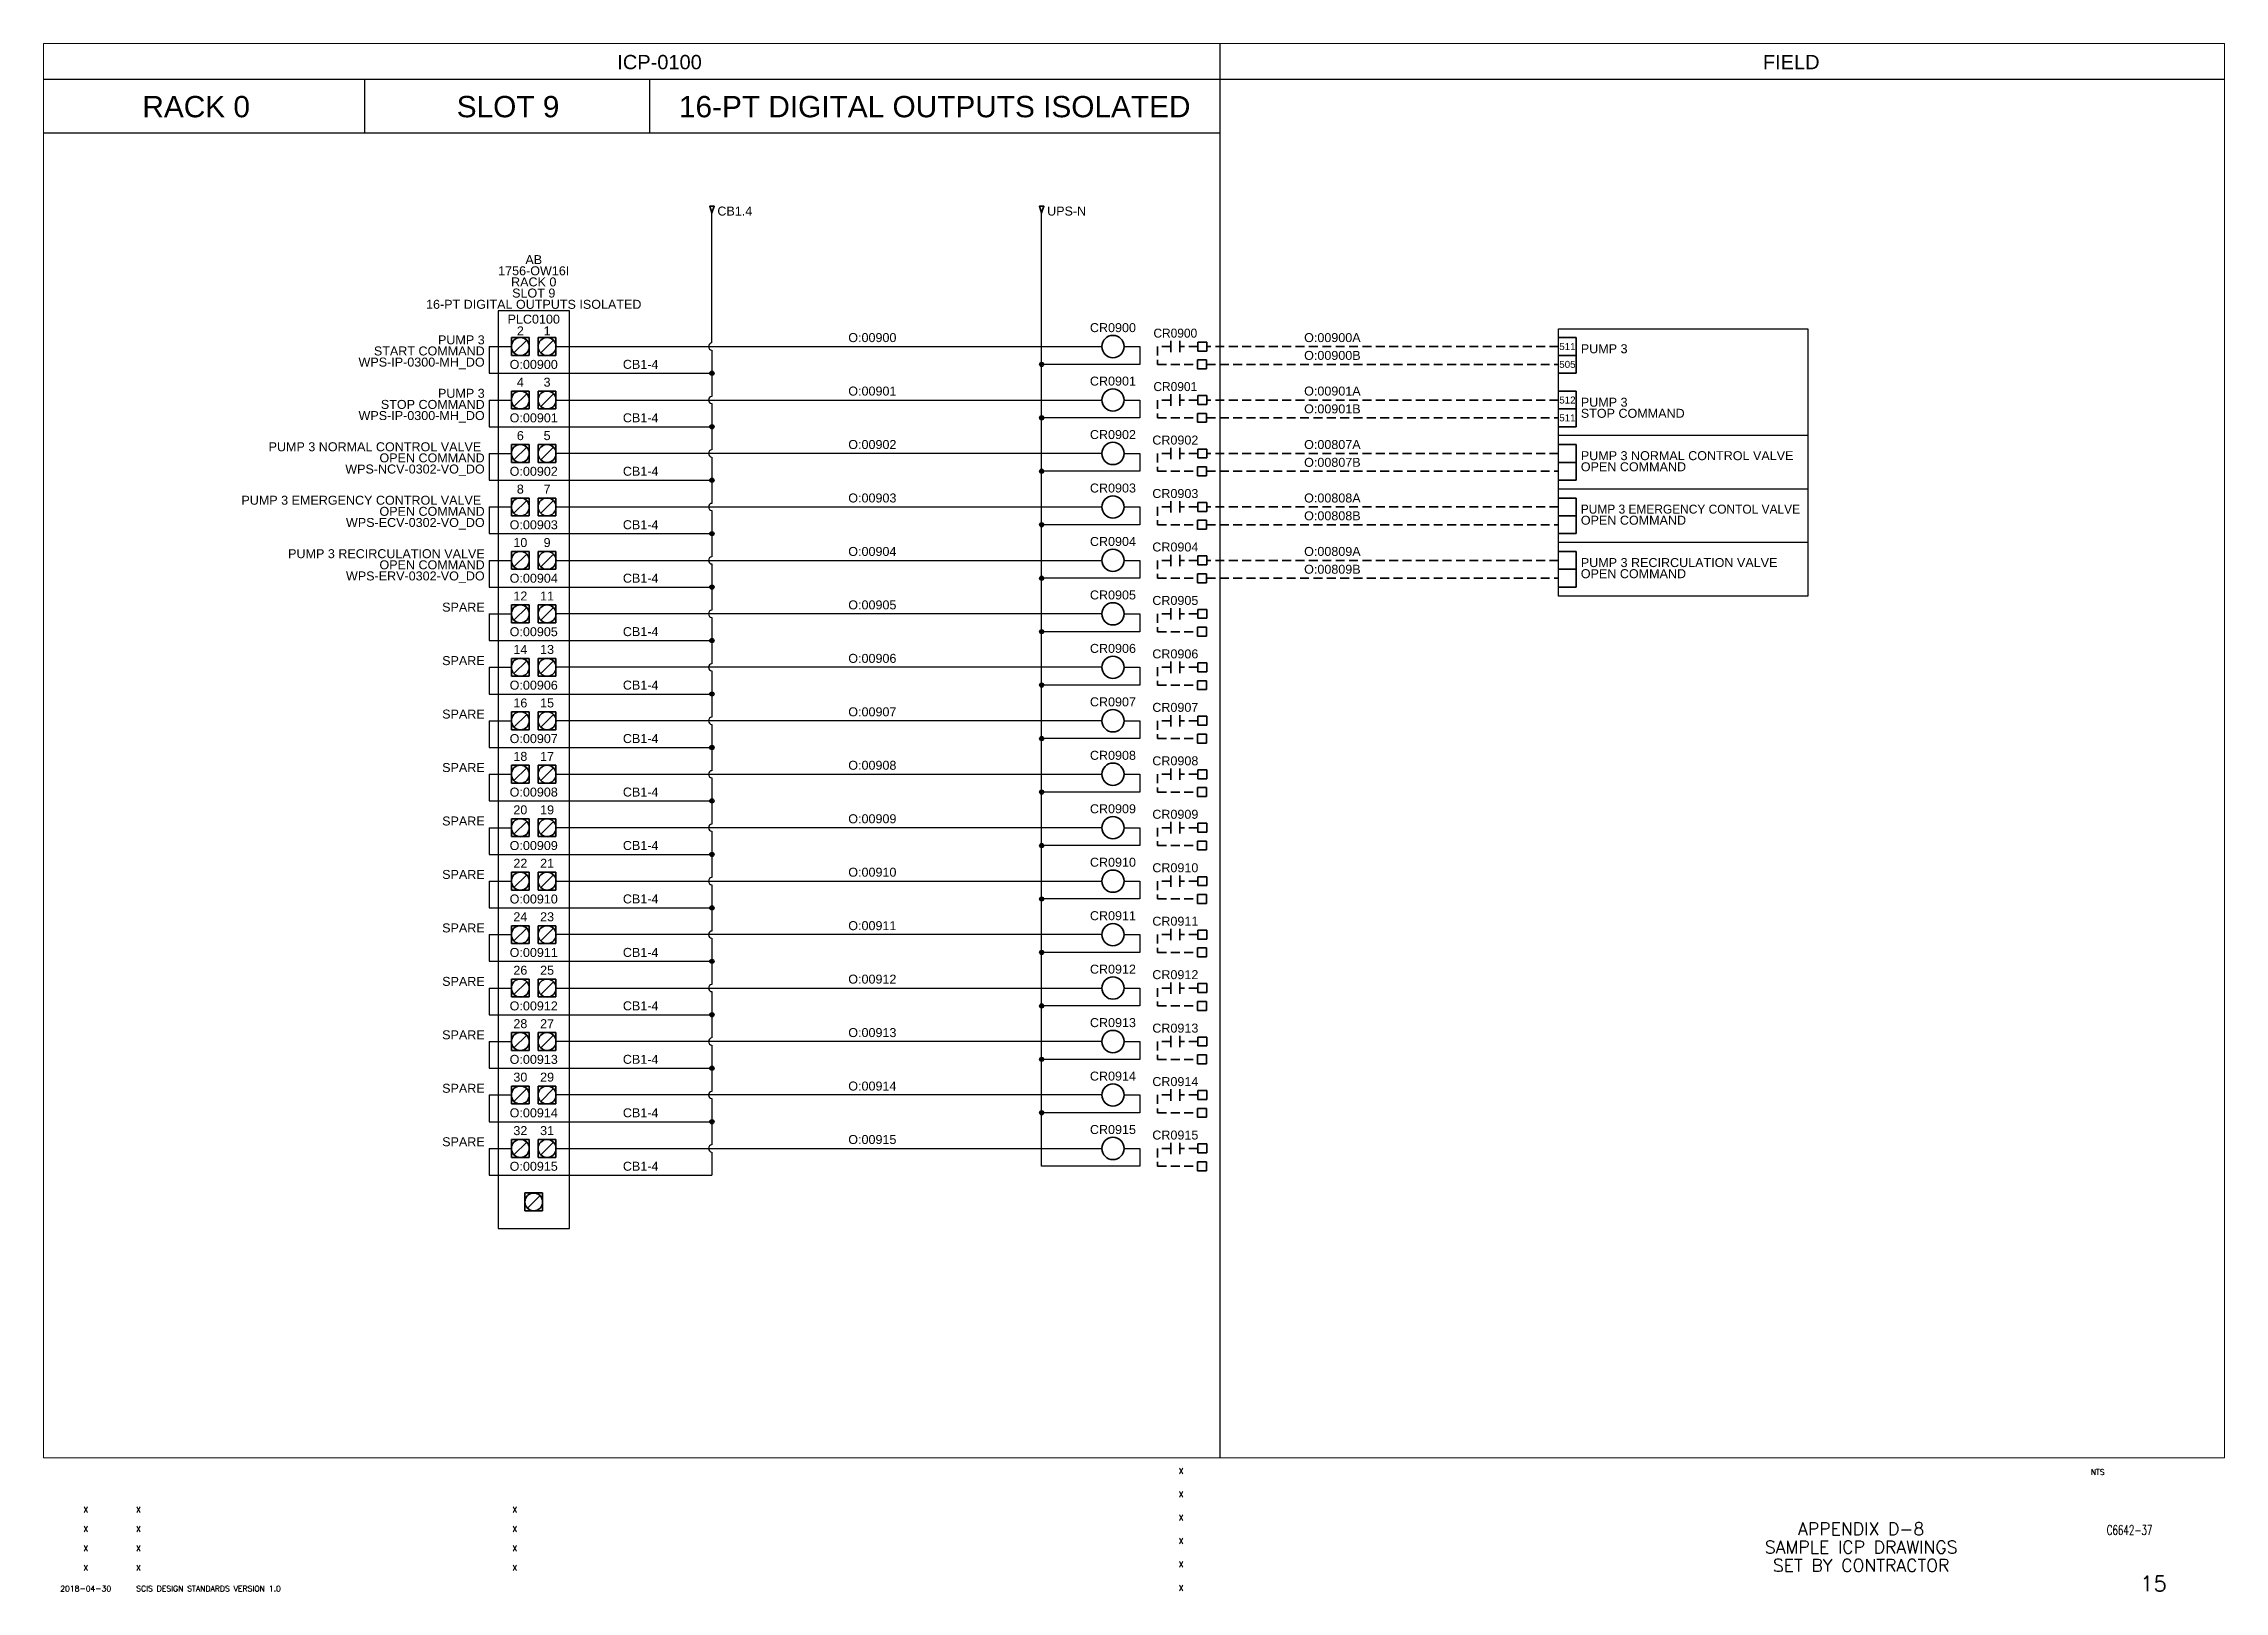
# Paper-space layout '15-Sample ICP R0S09 Digital Outputs' of a CAD drawing. Extents: x 44 to 821, y 22 to 574.
import ezdxf
from ezdxf.enums import TextEntityAlignment as Align

# ---------------------------------------------------------------- set-up
doc = ezdxf.new("R2010")
doc.units = 0
doc.linetypes.add('HIDDEN2', pattern=[4.7625, 3.175, -1.5875])
doc.layers.add('BOR-A1', color=7, linetype='Continuous')
doc.layers.add('G-ANNO-VPRT', color=7, linetype='Continuous', plot=False)
for name, color, linetype, lineweight in [('N-ANNO-TEXT', 2, 'Continuous', 18), ('N-CONT-PANL', 3, 'Continuous', 25), ('N-DIAG', 4, 'Continuous', 25), ('N-INST', 4, 'Continuous', 35), ('N-SGNL-ELEC', 4, 'HIDDEN2', 35)]:
    doc.layers.add(name, color=color, linetype=linetype, lineweight=lineweight)
doc.styles.add('_CGS_2-5_NOTES', font='arial.ttf', dxfattribs={"height": 2.5})
doc.styles.add('STD2-0', font='simplex.shx', dxfattribs={"height": 2})
doc.styles.add('STD3-5', font='simplex.shx', dxfattribs={"height": 3.5})
doc.styles.add('STD4-5', font='simplex.shx', dxfattribs={"height": 4.5})
doc.styles.add('STD5-5', font='SIMPLEX')

# ---------------------------------------------------------------- blocks, each defined once
blk = doc.blocks.new('CGS A1 TITLE ATT')
at = {"layer": 'BOR-A1', "color": 1}
for tag, p, height, style in [('DATE', (448.47, 64.4), 2, 'STD2-0'), ('DRAWN', (448.47, 56.08), 2, 'STD2-0'), ('DESIGNER', (448.47, 47.76), 2, 'STD2-0'), ('CHECKED', (448.47, 39.44), 2, 'STD2-0'), ('FILE', (783.85, 42.55), 3.5, 'STD3-5'), ('ENGINEER', (448.47, 31.12), 2, 'STD2-0'), ('AD909', (787.49, 32), 5.5, 'STD5-5'), ('APPROVED', (448.47, 22.72), 2, 'STD2-0')]:
    blk.add_attdef(tag, p, '', height=height, dxfattribs=dict(at, style=style))
at = {"layer": 'BOR-A1', "color": 1, "style": 'STD2-0', "flags": 4}
blk.add_attdef('SCALE', (773.37, 64), '', height=2, dxfattribs=at)
at = {"layer": 'BOR-A1', "color": 1, "style": 'STD4-5'}
for tag, p in [('TITLE-1', (691.59, 44.75)), ('TITLE-2', (691.59, 38.25)), ('TITLE-3', (691.59, 31.75)), ('TITLE-4', (691.59, 25.25))]:
    blk.add_attdef(tag, text='', height=4.5, dxfattribs=at).set_placement(p, align=Align.MIDDLE_CENTER)
at = {"layer": 'BOR-A1', "color": 1, "style": 'STD5-5'}
blk.add_attdef('999', text='', height=5.5, dxfattribs=at).set_placement((800.49, 22.5), align=Align.RIGHT)
blk = doc.blocks.new('CGS A1 REV ATT')
at = {"layer": 'BOR-A1', "color": 1, "style": 'STD2-0'}
for tag, p in [('R5-DATE', (58.99, 50.62)), ('R5-BY', (211.87, 50.62)), ('R4-DATE', (58.99, 43.7)), ('R4-BY', (211.87, 43.7)), ('R3-DATE', (58.99, 36.78)), ('R2-DATE', (58.99, 29.86)), ('R3-BY', (211.87, 36.78)), ('R2-BY', (211.87, 29.86)), ('R1-DATE', (58.99, 22.46)), ('R1-BY', (211.87, 22.46))]:
    blk.add_attdef(tag, text='', height=2, dxfattribs=at).set_placement(p, align=Align.CENTER)
for tag, p in [('R5-DESC', (76.99, 50.62)), ('R4-DESC', (76.99, 43.7)), ('R3-DESC', (76.99, 36.78)), ('R2-DESC', (76.99, 29.86)), ('R1-DESC', (76.99, 22.46))]:
    blk.add_attdef(tag, p, '', height=2, dxfattribs=at)

psp = doc.layouts.new('15-Sample ICP R0S09 Digital Outputs')

# ---------------------------------------------------------------- linework, layer by layer
for p, q in [((463.09, 574), (463.09, 554.95)), ((43.99, 561.3), (821, 561.3)), ((158.29, 561.3), (158.29, 542.25)), ((259.89, 561.3), (259.89, 542.25)), ((463.09, 554.95), (463.09, 70)), ((43.99, 542.25), (463.09, 542.25))]:
    psp.add_line(p, q)
at = {"layer": 'N-CONT-PANL'}
for p, q in [((231.32, 478.75), (205.92, 478.75)), ((205.92, 478.75), (205.92, 151.73)), ((231.32, 151.73), (231.32, 478.75)), ((583.74, 453.35), (583.74, 472.4)), ((583.74, 472.4), (672.64, 472.4)), ((583.74, 453.35), (583.74, 472.4)), ((583.74, 472.4), (672.64, 472.4)), ((672.64, 472.4), (672.64, 453.35)), ((672.64, 472.4), (672.64, 453.35)), ((583.74, 434.3), (583.74, 453.35)), ((672.64, 453.35), (672.64, 434.3)), ((672.64, 434.3), (583.74, 434.3)), ((583.74, 415.25), (583.74, 434.3)), ((672.64, 434.3), (672.64, 415.25)), ((672.64, 415.25), (583.74, 415.25)), ((583.74, 396.2), (583.74, 415.25)), ((672.64, 415.25), (672.64, 396.2)), ((672.64, 396.2), (583.74, 396.2)), ((583.74, 377.15), (583.74, 396.2)), ((672.64, 396.2), (672.64, 377.15)), ((672.64, 377.15), (583.74, 377.15)), ((205.92, 151.73), (231.32, 151.73))]:
    psp.add_line(p, q, dxfattribs=at)
at = {"layer": 'N-DIAG'}
for p, q in [((282.12, 467.32), (282.12, 513.68)), ((399.59, 173.95), (399.59, 513.68)), ((202.74, 466.05), (210.65, 466.05)), ((202.74, 466.05), (202.74, 456.53)), ((226.55, 466.05), (421.02, 466.05)), ((282.12, 464.78), (282.12, 448.27)), ((434.52, 459.7), (399.59, 459.7)), ((428.96, 466.05), (434.52, 466.05)), ((434.52, 466.05), (434.52, 459.7)), ((202.74, 456.53), (282.12, 456.53)), ((202.74, 447), (210.65, 447)), ((202.74, 447), (202.74, 437.48)), ((226.55, 447), (421.02, 447)), ((282.12, 445.73), (282.12, 429.22)), ((428.96, 447), (434.52, 447)), ((434.52, 447), (434.52, 440.65)), ((202.74, 437.48), (282.12, 437.48)), ((434.52, 440.65), (399.59, 440.65)), ((202.74, 427.95), (210.65, 427.95)), ((202.74, 427.95), (202.74, 418.43)), ((421.02, 427.95), (226.55, 427.95)), ((428.96, 427.95), (434.52, 427.95)), ((434.52, 427.95), (434.52, 421.6)), ((282.12, 426.68), (282.12, 410.17)), ((434.52, 421.6), (399.59, 421.6)), ((202.74, 418.43), (282.12, 418.43)), ((202.74, 408.9), (210.65, 408.9)), ((202.74, 408.9), (202.74, 399.38)), ((226.55, 408.9), (421.02, 408.9)), ((282.12, 407.63), (282.12, 391.12)), ((428.96, 408.9), (434.52, 408.9)), ((434.52, 408.9), (434.52, 402.55)), ((202.74, 399.38), (282.12, 399.38)), ((434.52, 402.55), (399.59, 402.55)), ((202.74, 389.85), (210.65, 389.85)), ((202.74, 389.85), (202.74, 380.33)), ((226.55, 389.85), (421.02, 389.85)), ((282.12, 388.58), (282.12, 372.07)), ((428.96, 389.85), (434.52, 389.85)), ((434.52, 389.85), (434.52, 383.5)), ((434.52, 383.5), (399.59, 383.5)), ((202.74, 380.33), (282.12, 380.33)), ((202.74, 370.8), (210.65, 370.8)), ((202.74, 370.8), (202.74, 361.28)), ((421.02, 370.8), (226.55, 370.8)), ((282.12, 369.53), (282.12, 353.02)), ((428.96, 370.8), (434.52, 370.8)), ((434.52, 370.8), (434.52, 364.45)), ((202.74, 361.28), (282.12, 361.28)), ((434.52, 364.45), (399.59, 364.45)), ((202.74, 351.75), (210.65, 351.75)), ((202.74, 351.75), (202.74, 342.23)), ((421.02, 351.75), (226.55, 351.75)), ((282.12, 350.48), (282.12, 333.97)), ((428.96, 351.75), (434.52, 351.75)), ((434.52, 351.75), (434.52, 345.4)), ((202.74, 342.23), (282.12, 342.23)), ((434.52, 345.4), (399.59, 345.4)), ((202.74, 332.7), (210.65, 332.7)), ((202.74, 332.7), (202.74, 323.18)), ((421.02, 332.7), (226.55, 332.7)), ((282.12, 331.43), (282.12, 314.92)), ((434.52, 326.35), (399.59, 326.35)), ((428.96, 332.7), (434.52, 332.7)), ((434.52, 332.7), (434.52, 326.35)), ((202.74, 323.18), (282.12, 323.18)), ((202.74, 313.65), (210.65, 313.65)), ((202.74, 313.65), (202.74, 304.13)), ((226.55, 313.65), (421.02, 313.65)), ((282.12, 312.38), (282.12, 295.87)), ((428.96, 313.65), (434.52, 313.65)), ((434.52, 313.65), (434.52, 307.3)), ((202.74, 304.13), (282.12, 304.13)), ((434.52, 307.3), (399.59, 307.3)), ((202.74, 294.6), (210.65, 294.6)), ((202.74, 294.6), (202.74, 285.08)), ((421.02, 294.6), (226.55, 294.6)), ((282.12, 293.33), (282.12, 276.82)), ((434.52, 288.25), (399.59, 288.25)), ((428.96, 294.6), (434.52, 294.6)), ((434.52, 294.6), (434.52, 288.25)), ((202.74, 285.08), (282.12, 285.08)), ((202.74, 275.55), (210.65, 275.55)), ((202.74, 275.55), (202.74, 266.03)), ((226.55, 275.55), (421.02, 275.55)), ((282.12, 274.28), (282.12, 257.77)), ((428.96, 275.55), (434.52, 275.55)), ((434.52, 275.55), (434.52, 269.2)), ((202.74, 266.03), (282.12, 266.03)), ((434.52, 269.2), (399.59, 269.2)), ((202.74, 256.5), (210.65, 256.5)), ((202.74, 256.5), (202.74, 246.98)), ((421.02, 256.5), (226.55, 256.5)), ((428.96, 256.5), (434.52, 256.5)), ((434.52, 256.5), (434.52, 250.15)), ((282.12, 255.23), (282.12, 238.72)), ((434.52, 250.15), (399.59, 250.15)), ((202.74, 246.98), (282.12, 246.98)), ((202.74, 237.45), (210.65, 237.45)), ((202.74, 237.45), (202.74, 227.93)), ((226.55, 237.45), (421.02, 237.45)), ((282.12, 236.18), (282.12, 219.67)), ((428.96, 237.45), (434.52, 237.45)), ((434.52, 237.45), (434.52, 231.1)), ((202.74, 227.93), (282.12, 227.93)), ((434.52, 231.1), (399.59, 231.1)), ((202.74, 218.4), (210.65, 218.4)), ((202.74, 218.4), (202.74, 208.88)), ((421.02, 218.4), (226.55, 218.4)), ((428.96, 218.4), (434.52, 218.4)), ((434.52, 218.4), (434.52, 212.05)), ((282.12, 217.13), (282.12, 200.62)), ((434.52, 212.05), (399.59, 212.05)), ((202.74, 208.88), (282.12, 208.88)), ((202.74, 199.35), (210.65, 199.35)), ((202.74, 199.35), (202.74, 189.83)), ((421.02, 199.35), (226.55, 199.35)), ((282.12, 198.08), (282.12, 181.57)), ((428.96, 199.35), (434.52, 199.35)), ((434.52, 199.35), (434.52, 193)), ((202.74, 189.83), (282.12, 189.83)), ((434.52, 193), (399.59, 193)), ((202.74, 180.3), (210.65, 180.3)), ((202.74, 180.3), (202.74, 170.78)), ((226.55, 180.3), (421.02, 180.3)), ((282.12, 179.03), (282.12, 170.78)), ((428.96, 180.3), (434.52, 180.3)), ((434.52, 180.3), (434.52, 173.95)), ((434.52, 173.95), (399.59, 173.95)), ((202.74, 170.78), (282.12, 170.78))]:
    psp.add_line(p, q, dxfattribs=at)
for centre, radius in [((399.59, 459.7), 0.762), ((399.59, 459.7), 0.762), ((399.59, 459.7), 0.475), ((399.59, 459.7), 0.475), ((399.59, 459.7), 0.236), ((399.59, 459.7), 0.236), ((282.12, 456.53), 0.762), ((282.12, 456.53), 0.475), ((282.12, 456.53), 0.236), ((282.12, 437.48), 0.762), ((282.12, 437.48), 0.475), ((282.12, 437.48), 0.236), ((399.59, 440.65), 0.762), ((399.59, 440.65), 0.475), ((399.59, 440.65), 0.236), ((399.59, 421.6), 0.762), ((399.59, 421.6), 0.475), ((399.59, 421.6), 0.236), ((282.12, 418.43), 0.762), ((282.12, 418.43), 0.475), ((282.12, 418.43), 0.236), ((282.12, 399.38), 0.762), ((282.12, 399.38), 0.475), ((282.12, 399.38), 0.236), ((399.59, 402.55), 0.762), ((399.59, 402.55), 0.475), ((399.59, 402.55), 0.236), ((282.12, 380.33), 0.762), ((282.12, 380.33), 0.475), ((399.59, 383.5), 0.762), ((399.59, 383.5), 0.475), ((399.59, 383.5), 0.236), ((282.12, 380.33), 0.236), ((399.59, 364.45), 0.762), ((282.12, 361.28), 0.762), ((282.12, 361.28), 0.475), ((282.12, 361.28), 0.236), ((399.59, 364.45), 0.475), ((399.59, 364.45), 0.236), ((282.12, 342.23), 0.762), ((282.12, 342.23), 0.475), ((282.12, 342.23), 0.236), ((399.59, 345.4), 0.762), ((399.59, 345.4), 0.475), ((399.59, 345.4), 0.236), ((399.59, 326.35), 0.762), ((399.59, 326.35), 0.475), ((399.59, 326.35), 0.236), ((282.12, 323.18), 0.762), ((282.12, 323.18), 0.475), ((282.12, 323.18), 0.236), ((282.12, 304.13), 0.762), ((282.12, 304.13), 0.475), ((282.12, 304.13), 0.236), ((399.59, 307.3), 0.762), ((399.59, 307.3), 0.475), ((399.59, 307.3), 0.236), ((399.59, 288.25), 0.762), ((399.59, 288.25), 0.475), ((399.59, 288.25), 0.236), ((282.12, 285.08), 0.762), ((282.12, 285.08), 0.475), ((282.12, 285.08), 0.236), ((282.12, 266.03), 0.762), ((282.12, 266.03), 0.475), ((282.12, 266.03), 0.236), ((399.59, 269.2), 0.762), ((399.59, 269.2), 0.475), ((399.59, 269.2), 0.236), ((399.59, 250.15), 0.762), ((399.59, 250.15), 0.475), ((399.59, 250.15), 0.236), ((282.12, 246.98), 0.762), ((282.12, 246.98), 0.475), ((282.12, 246.98), 0.236), ((282.12, 227.93), 0.762), ((282.12, 227.93), 0.475), ((282.12, 227.93), 0.236), ((399.59, 231.1), 0.762), ((399.59, 231.1), 0.475), ((399.59, 231.1), 0.236), ((399.59, 212.05), 0.762), ((399.59, 212.05), 0.475), ((399.59, 212.05), 0.236), ((282.12, 208.88), 0.762), ((282.12, 208.88), 0.475), ((282.12, 208.88), 0.236), ((282.12, 189.83), 0.762), ((282.12, 189.83), 0.475), ((282.12, 189.83), 0.236), ((399.59, 193), 0.762), ((399.59, 193), 0.475), ((399.59, 193), 0.236)]:
    psp.add_circle(centre, radius, dxfattribs=at)
for centre in [(282.12, 466.05), (282.12, 447), (282.12, 427.95), (282.12, 408.9), (282.12, 389.85), (282.12, 370.8), (282.12, 351.75), (282.12, 332.7), (282.12, 313.65), (282.12, 294.6), (282.12, 275.55), (282.12, 256.5), (282.12, 237.45), (282.12, 218.4), (282.12, 199.35), (282.12, 180.3)]:
    psp.add_arc(centre, 1.27, 90, 270, dxfattribs=at)
at = {"layer": 'N-INST', "linetype": 'Continuous'}
for p, q in [((210.68, 469.23), (217.03, 469.23)), ((210.68, 462.88), (210.68, 469.23)), ((216.12, 468.31), (211.59, 463.79)), ((217.03, 469.23), (217.03, 462.88)), ((220.2, 462.88), (220.2, 469.23)), ((220.2, 469.23), (226.55, 469.23)), ((225.64, 468.31), (221.12, 463.79)), ((226.55, 469.23), (226.55, 462.88)), ((445.63, 468.08), (445.63, 464.02)), ((445.63, 468.08), (445.63, 464.02)), ((448.8, 468.08), (448.8, 464.02)), ((448.8, 468.08), (448.8, 464.02)), ((583.74, 469.23), (590.09, 469.23)), ((590.09, 469.23), (590.09, 462.88)), ((217.03, 462.88), (210.68, 462.88)), ((226.55, 462.88), (220.2, 462.88)), ((583.74, 462.88), (590.09, 462.88)), ((590.09, 462.88), (590.09, 456.53)), ((590.09, 456.53), (583.74, 456.53)), ((210.68, 450.18), (217.03, 450.18)), ((210.68, 443.83), (210.68, 450.18)), ((217.03, 443.83), (210.68, 443.83)), ((216.12, 449.26), (211.59, 444.74)), ((217.03, 450.18), (217.03, 443.83)), ((220.2, 450.18), (226.55, 450.18)), ((220.2, 443.83), (220.2, 450.18)), ((226.55, 443.83), (220.2, 443.83)), ((225.64, 449.26), (221.12, 444.74)), ((226.55, 450.18), (226.55, 443.83)), ((445.63, 449.03), (445.63, 444.97)), ((448.8, 449.03), (448.8, 444.97)), ((583.74, 450.18), (590.09, 450.18)), ((583.74, 443.83), (590.09, 443.83)), ((590.09, 450.18), (590.09, 443.83)), ((590.09, 443.83), (590.09, 437.48)), ((590.09, 437.48), (583.74, 437.48)), ((210.68, 431.13), (217.03, 431.13)), ((210.68, 424.78), (210.68, 431.13)), ((216.12, 430.21), (211.59, 425.69)), ((217.03, 431.13), (217.03, 424.78)), ((220.2, 431.13), (226.55, 431.13)), ((220.2, 424.78), (220.2, 431.13)), ((225.64, 430.21), (221.12, 425.69)), ((226.55, 431.13), (226.55, 424.78)), ((445.63, 429.98), (445.63, 425.92)), ((448.8, 429.98), (448.8, 425.92)), ((583.74, 431.13), (590.09, 431.13)), ((590.09, 431.13), (590.09, 424.78)), ((217.03, 424.78), (210.68, 424.78)), ((226.55, 424.78), (220.2, 424.78)), ((583.74, 424.78), (590.09, 424.78)), ((590.09, 424.78), (590.09, 418.43)), ((210.68, 412.08), (217.03, 412.08)), ((210.68, 405.73), (210.68, 412.08)), ((217.03, 412.08), (217.03, 405.73)), ((220.2, 412.08), (226.55, 412.08)), ((220.2, 405.73), (220.2, 412.08)), ((226.55, 412.08), (226.55, 405.73)), ((590.09, 418.43), (583.74, 418.43)), ((583.74, 412.08), (590.09, 412.08)), ((590.09, 412.08), (590.09, 405.73)), ((217.03, 405.73), (210.68, 405.73)), ((216.12, 411.16), (211.59, 406.64)), ((226.55, 405.73), (220.2, 405.73)), ((225.64, 411.16), (221.12, 406.64)), ((445.63, 410.93), (445.63, 406.87)), ((448.8, 410.93), (448.8, 406.87)), ((583.74, 405.73), (590.09, 405.73)), ((590.09, 405.73), (590.09, 399.38)), ((590.09, 399.38), (583.74, 399.38)), ((210.68, 393.03), (217.03, 393.03)), ((210.68, 386.68), (210.68, 393.03)), ((216.12, 392.11), (211.59, 387.59)), ((217.03, 393.03), (217.03, 386.68)), ((220.2, 393.03), (226.55, 393.03)), ((220.2, 386.68), (220.2, 393.03)), ((225.64, 392.11), (221.12, 387.59)), ((226.55, 393.03), (226.55, 386.68)), ((445.63, 391.88), (445.63, 387.82)), ((448.8, 391.88), (448.8, 387.82)), ((583.74, 393.03), (590.09, 393.03)), ((590.09, 393.03), (590.09, 386.68)), ((217.03, 386.68), (210.68, 386.68)), ((226.55, 386.68), (220.2, 386.68)), ((583.74, 386.68), (590.09, 386.68)), ((590.09, 386.68), (590.09, 380.33)), ((210.68, 373.98), (217.03, 373.98)), ((210.68, 367.63), (210.68, 373.98)), ((216.12, 373.06), (211.59, 368.54)), ((217.03, 373.98), (217.03, 367.63)), ((220.2, 373.98), (226.55, 373.98)), ((220.2, 367.63), (220.2, 373.98)), ((225.64, 373.06), (221.12, 368.54)), ((226.55, 373.98), (226.55, 367.63)), ((590.09, 380.33), (583.74, 380.33)), ((217.03, 367.63), (210.68, 367.63)), ((226.55, 367.63), (220.2, 367.63)), ((445.63, 372.83), (445.63, 368.77)), ((448.8, 372.83), (448.8, 368.77)), ((210.68, 354.93), (217.03, 354.93)), ((210.68, 348.58), (210.68, 354.93)), ((216.12, 354.01), (211.59, 349.49)), ((217.03, 354.93), (217.03, 348.58)), ((220.2, 354.93), (226.55, 354.93)), ((220.2, 348.58), (220.2, 354.93)), ((225.64, 354.01), (221.12, 349.49)), ((226.55, 354.93), (226.55, 348.58)), ((445.63, 353.78), (445.63, 349.72)), ((448.8, 353.78), (448.8, 349.72)), ((217.03, 348.58), (210.68, 348.58)), ((226.55, 348.58), (220.2, 348.58)), ((210.68, 335.88), (217.03, 335.88)), ((210.68, 329.53), (210.68, 335.88)), ((216.12, 334.96), (211.59, 330.44)), ((217.03, 335.88), (217.03, 329.53)), ((220.2, 335.88), (226.55, 335.88)), ((220.2, 329.53), (220.2, 335.88)), ((225.64, 334.96), (221.12, 330.44)), ((226.55, 335.88), (226.55, 329.53)), ((445.63, 334.73), (445.63, 330.67)), ((448.8, 334.73), (448.8, 330.67)), ((217.03, 329.53), (210.68, 329.53)), ((226.55, 329.53), (220.2, 329.53)), ((210.68, 316.83), (217.03, 316.83)), ((210.68, 310.48), (210.68, 316.83)), ((216.12, 315.91), (211.59, 311.39)), ((217.03, 316.83), (217.03, 310.48)), ((220.2, 316.83), (226.55, 316.83)), ((220.2, 310.48), (220.2, 316.83)), ((225.64, 315.91), (221.12, 311.39)), ((226.55, 316.83), (226.55, 310.48)), ((445.63, 315.68), (445.63, 311.62)), ((448.8, 315.68), (448.8, 311.62)), ((217.03, 310.48), (210.68, 310.48)), ((226.55, 310.48), (220.2, 310.48)), ((210.68, 297.78), (217.03, 297.78)), ((210.68, 291.43), (210.68, 297.78)), ((216.12, 296.86), (211.59, 292.34)), ((217.03, 297.78), (217.03, 291.43)), ((220.2, 297.78), (226.55, 297.78)), ((220.2, 291.43), (220.2, 297.78)), ((225.64, 296.86), (221.12, 292.34)), ((226.55, 297.78), (226.55, 291.43)), ((445.63, 296.63), (445.63, 292.57)), ((448.8, 296.63), (448.8, 292.57)), ((217.03, 291.43), (210.68, 291.43)), ((226.55, 291.43), (220.2, 291.43)), ((210.68, 278.73), (217.03, 278.73)), ((210.68, 272.38), (210.68, 278.73)), ((217.03, 272.38), (210.68, 272.38)), ((216.12, 277.81), (211.59, 273.29)), ((217.03, 278.73), (217.03, 272.38)), ((220.2, 278.73), (226.55, 278.73)), ((220.2, 272.38), (220.2, 278.73)), ((226.55, 272.38), (220.2, 272.38)), ((225.64, 277.81), (221.12, 273.29)), ((226.55, 278.73), (226.55, 272.38)), ((445.63, 277.58), (445.63, 273.52)), ((448.8, 277.58), (448.8, 273.52)), ((210.68, 259.68), (217.03, 259.68)), ((210.68, 253.33), (210.68, 259.68)), ((216.12, 258.76), (211.59, 254.24)), ((217.03, 259.68), (217.03, 253.33)), ((220.2, 259.68), (226.55, 259.68)), ((220.2, 253.33), (220.2, 259.68)), ((225.64, 258.76), (221.12, 254.24)), ((226.55, 259.68), (226.55, 253.33)), ((445.63, 258.53), (445.63, 254.47)), ((448.8, 258.53), (448.8, 254.47)), ((217.03, 253.33), (210.68, 253.33)), ((226.55, 253.33), (220.2, 253.33)), ((210.68, 240.63), (217.03, 240.63)), ((210.68, 234.28), (210.68, 240.63)), ((217.03, 234.28), (210.68, 234.28)), ((216.12, 239.71), (211.59, 235.19)), ((217.03, 240.63), (217.03, 234.28)), ((220.2, 240.63), (226.55, 240.63)), ((220.2, 234.28), (220.2, 240.63)), ((226.55, 234.28), (220.2, 234.28)), ((225.64, 239.71), (221.12, 235.19)), ((226.55, 240.63), (226.55, 234.28)), ((445.63, 239.48), (445.63, 235.42)), ((448.8, 239.48), (448.8, 235.42)), ((210.68, 221.58), (217.03, 221.58)), ((210.68, 215.23), (210.68, 221.58)), ((216.12, 220.66), (211.59, 216.14)), ((217.03, 221.58), (217.03, 215.23)), ((220.2, 221.58), (226.55, 221.58)), ((220.2, 215.23), (220.2, 221.58)), ((225.64, 220.66), (221.12, 216.14)), ((226.55, 221.58), (226.55, 215.23)), ((445.63, 220.43), (445.63, 216.37)), ((448.8, 220.43), (448.8, 216.37)), ((217.03, 215.23), (210.68, 215.23)), ((226.55, 215.23), (220.2, 215.23)), ((210.68, 202.53), (217.03, 202.53)), ((210.68, 196.18), (210.68, 202.53)), ((217.03, 202.53), (217.03, 196.18)), ((220.2, 202.53), (226.55, 202.53)), ((220.2, 196.18), (220.2, 202.53)), ((226.55, 202.53), (226.55, 196.18)), ((217.03, 196.18), (210.68, 196.18)), ((216.12, 201.61), (211.59, 197.09)), ((226.55, 196.18), (220.2, 196.18)), ((225.64, 201.61), (221.12, 197.09)), ((445.63, 201.38), (445.63, 197.32)), ((448.8, 201.38), (448.8, 197.32)), ((210.68, 183.48), (217.03, 183.48)), ((210.68, 177.13), (210.68, 183.48)), ((216.12, 182.56), (211.59, 178.04)), ((217.03, 183.48), (217.03, 177.13)), ((220.2, 183.48), (226.55, 183.48)), ((220.2, 177.13), (220.2, 183.48)), ((225.64, 182.56), (221.12, 178.04)), ((226.55, 183.48), (226.55, 177.13)), ((445.63, 182.33), (445.63, 178.27)), ((448.8, 182.33), (448.8, 178.27)), ((217.03, 177.13), (210.68, 177.13)), ((226.55, 177.13), (220.2, 177.13)), ((215.44, 164.43), (221.79, 164.43)), ((215.44, 158.08), (215.44, 164.43)), ((215.44, 164.43), (221.79, 164.43)), ((215.44, 158.08), (215.44, 164.43)), ((220.86, 163.5), (216.37, 159)), ((221.79, 164.43), (221.79, 158.08)), ((221.79, 164.43), (221.79, 158.08)), ((221.79, 158.08), (215.44, 158.08)), ((221.79, 158.08), (215.44, 158.08))]:
    psp.add_line(p, q, dxfattribs=at)
at = {"layer": 'N-INST'}
for p, q in [((455.24, 467.64), (458.41, 467.64)), ((455.24, 464.46), (455.24, 467.64)), ((455.24, 467.64), (458.41, 467.64)), ((455.24, 464.46), (455.24, 467.64)), ((458.41, 467.64), (458.41, 464.46)), ((458.41, 467.64), (458.41, 464.46)), ((455.15, 461.29), (458.33, 461.29)), ((455.15, 458.11), (455.15, 461.29)), ((455.15, 461.29), (458.33, 461.29)), ((455.15, 458.11), (455.15, 461.29)), ((458.41, 464.46), (455.24, 464.46)), ((458.41, 464.46), (455.24, 464.46)), ((458.33, 461.29), (458.33, 458.11)), ((458.33, 461.29), (458.33, 458.11)), ((458.33, 458.11), (455.15, 458.11)), ((458.33, 458.11), (455.15, 458.11)), ((455.24, 445.41), (455.24, 448.59)), ((455.24, 448.59), (458.41, 448.59)), ((458.41, 445.41), (455.24, 445.41)), ((458.41, 448.59), (458.41, 445.41)), ((455.15, 442.24), (458.33, 442.24)), ((455.15, 439.06), (455.15, 442.24)), ((458.33, 439.06), (455.15, 439.06)), ((458.33, 442.24), (458.33, 439.06)), ((455.24, 429.54), (458.41, 429.54)), ((455.24, 426.36), (455.24, 429.54)), ((458.41, 429.54), (458.41, 426.36)), ((455.15, 423.19), (458.33, 423.19)), ((455.15, 420.01), (455.15, 423.19)), ((458.33, 420.01), (455.15, 420.01)), ((458.41, 426.36), (455.24, 426.36)), ((458.33, 423.19), (458.33, 420.01)), ((455.15, 404.14), (458.33, 404.14)), ((455.15, 400.96), (455.15, 404.14)), ((455.24, 410.49), (458.41, 410.49)), ((455.24, 407.31), (455.24, 410.49)), ((458.41, 407.31), (455.24, 407.31)), ((458.33, 404.14), (458.33, 400.96)), ((458.41, 410.49), (458.41, 407.31)), ((458.33, 400.96), (455.15, 400.96)), ((455.24, 391.44), (458.41, 391.44)), ((455.24, 388.26), (455.24, 391.44)), ((458.41, 391.44), (458.41, 388.26)), ((455.15, 385.09), (458.33, 385.09)), ((455.15, 381.91), (455.15, 385.09)), ((458.33, 381.91), (455.15, 381.91)), ((458.41, 388.26), (455.24, 388.26)), ((458.33, 385.09), (458.33, 381.91)), ((455.15, 366.04), (458.33, 366.04)), ((455.15, 362.86), (455.15, 366.04)), ((455.24, 372.39), (458.41, 372.39)), ((455.24, 369.21), (455.24, 372.39)), ((458.41, 369.21), (455.24, 369.21)), ((458.33, 366.04), (458.33, 362.86)), ((458.41, 372.39), (458.41, 369.21)), ((458.33, 362.86), (455.15, 362.86)), ((455.24, 353.34), (458.41, 353.34)), ((455.24, 350.16), (455.24, 353.34)), ((458.41, 350.16), (455.24, 350.16)), ((458.41, 353.34), (458.41, 350.16)), ((455.15, 346.99), (458.33, 346.99)), ((455.15, 343.81), (455.15, 346.99)), ((458.33, 343.81), (455.15, 343.81)), ((458.33, 346.99), (458.33, 343.81)), ((455.24, 334.29), (458.41, 334.29)), ((455.24, 331.11), (455.24, 334.29)), ((458.41, 334.29), (458.41, 331.11)), ((455.15, 327.94), (458.33, 327.94)), ((455.15, 324.76), (455.15, 327.94)), ((458.41, 331.11), (455.24, 331.11)), ((458.33, 327.94), (458.33, 324.76)), ((458.33, 324.76), (455.15, 324.76)), ((455.24, 315.24), (458.41, 315.24)), ((455.24, 312.06), (455.24, 315.24)), ((458.41, 312.06), (455.24, 312.06)), ((458.41, 315.24), (458.41, 312.06)), ((455.15, 308.89), (458.33, 308.89)), ((455.15, 305.71), (455.15, 308.89)), ((458.33, 305.71), (455.15, 305.71)), ((458.33, 308.89), (458.33, 305.71)), ((455.24, 296.19), (458.41, 296.19)), ((455.24, 293.01), (455.24, 296.19)), ((458.41, 296.19), (458.41, 293.01)), ((455.15, 289.84), (458.33, 289.84)), ((455.15, 286.66), (455.15, 289.84)), ((458.41, 293.01), (455.24, 293.01)), ((458.33, 289.84), (458.33, 286.66)), ((458.33, 286.66), (455.15, 286.66)), ((455.24, 277.14), (458.41, 277.14)), ((455.24, 273.96), (455.24, 277.14)), ((458.41, 273.96), (455.24, 273.96)), ((458.41, 277.14), (458.41, 273.96)), ((455.15, 270.79), (458.33, 270.79)), ((455.15, 267.61), (455.15, 270.79)), ((458.33, 267.61), (455.15, 267.61)), ((458.33, 270.79), (458.33, 267.61)), ((455.24, 258.09), (458.41, 258.09)), ((455.24, 254.91), (455.24, 258.09)), ((458.41, 258.09), (458.41, 254.91)), ((455.15, 251.74), (458.33, 251.74)), ((455.15, 248.56), (455.15, 251.74)), ((458.41, 254.91), (455.24, 254.91)), ((458.33, 251.74), (458.33, 248.56)), ((458.33, 248.56), (455.15, 248.56)), ((455.24, 239.04), (458.41, 239.04)), ((455.24, 235.86), (455.24, 239.04)), ((458.41, 235.86), (455.24, 235.86)), ((458.41, 239.04), (458.41, 235.86)), ((455.15, 232.69), (458.33, 232.69)), ((455.15, 229.51), (455.15, 232.69)), ((458.33, 229.51), (455.15, 229.51)), ((458.33, 232.69), (458.33, 229.51)), ((455.24, 219.99), (458.41, 219.99)), ((455.24, 216.81), (455.24, 219.99)), ((458.41, 219.99), (458.41, 216.81)), ((455.15, 213.64), (458.33, 213.64)), ((455.15, 210.46), (455.15, 213.64)), ((458.33, 210.46), (455.15, 210.46)), ((458.41, 216.81), (455.24, 216.81)), ((458.33, 213.64), (458.33, 210.46)), ((455.15, 194.59), (458.33, 194.59)), ((455.15, 191.41), (455.15, 194.59)), ((455.24, 200.94), (458.41, 200.94)), ((455.24, 197.76), (455.24, 200.94)), ((458.41, 197.76), (455.24, 197.76)), ((458.33, 194.59), (458.33, 191.41)), ((458.41, 200.94), (458.41, 197.76)), ((458.33, 191.41), (455.15, 191.41)), ((455.24, 181.89), (458.41, 181.89)), ((455.24, 178.71), (455.24, 181.89)), ((458.41, 178.71), (455.24, 178.71)), ((458.41, 181.89), (458.41, 178.71)), ((455.15, 175.54), (458.33, 175.54)), ((455.15, 172.36), (455.15, 175.54)), ((458.33, 172.36), (455.15, 172.36)), ((458.33, 175.54), (458.33, 172.36))]:
    psp.add_line(p, q, dxfattribs=at)
at = {"layer": 'N-INST', "linetype": 'Continuous'}
for points in [[(282.12, 516.06), (282.91, 516.06), (282.12, 513.68), (281.32, 516.06), (282.12, 516.06)], [(399.59, 516.06), (400.39, 516.06), (399.59, 513.68), (398.8, 516.06), (399.59, 516.06)]]:
    psp.add_lwpolyline(points, dxfattribs=at)
for centre, radius in [((213.85, 466.05), 3.2), ((223.38, 466.05), 3.2), ((424.99, 466.05), 3.97), ((424.99, 447), 3.97), ((213.85, 447), 3.2), ((223.38, 447), 3.2), ((213.85, 427.95), 3.2), ((223.38, 427.95), 3.2), ((424.99, 427.95), 3.97), ((213.85, 408.9), 3.2), ((223.38, 408.9), 3.2), ((424.99, 408.9), 3.97), ((213.85, 389.85), 3.2), ((223.38, 389.85), 3.2), ((424.99, 389.85), 3.97), ((213.85, 370.8), 3.2), ((223.38, 370.8), 3.2), ((424.99, 370.8), 3.97), ((213.85, 351.75), 3.2), ((223.38, 351.75), 3.2), ((424.99, 351.75), 3.97), ((213.85, 332.7), 3.2), ((223.38, 332.7), 3.2), ((424.99, 332.7), 3.97), ((213.85, 313.65), 3.2), ((223.38, 313.65), 3.2), ((424.99, 313.65), 3.97), ((213.85, 294.6), 3.2), ((223.38, 294.6), 3.2), ((424.99, 294.6), 3.97), ((213.85, 275.55), 3.2), ((223.38, 275.55), 3.2), ((424.99, 275.55), 3.97), ((213.85, 256.5), 3.2), ((223.38, 256.5), 3.2), ((424.99, 256.5), 3.97), ((424.99, 237.45), 3.97), ((213.85, 237.45), 3.2), ((223.38, 237.45), 3.2), ((213.85, 218.4), 3.2), ((223.38, 218.4), 3.2), ((424.99, 218.4), 3.97), ((213.85, 199.35), 3.2), ((223.38, 199.35), 3.2), ((424.99, 199.35), 3.97), ((213.85, 180.3), 3.2), ((223.38, 180.3), 3.2), ((424.99, 180.3), 3.97), ((218.62, 161.25), 3.17)]:
    psp.add_circle(centre, radius, dxfattribs=at)
at = {"layer": 'N-SGNL-ELEC', "linetype": 'HIDDEN2'}
for p, q in [((440.87, 466.05), (440.87, 459.7)), ((445.63, 466.05), (440.87, 466.05)), ((440.87, 459.7), (455.15, 459.7)), ((455.24, 466.05), (448.8, 466.05)), ((458.33, 459.7), (583.74, 459.7)), ((583.74, 466.05), (458.41, 466.05)), ((440.87, 447), (440.87, 440.65)), ((445.63, 447), (440.87, 447)), ((455.24, 447), (448.8, 447)), ((583.74, 447), (458.41, 447)), ((440.87, 440.65), (455.15, 440.65)), ((458.33, 440.65), (583.74, 440.65)), ((440.87, 427.95), (440.87, 421.6)), ((445.63, 427.95), (440.87, 427.95)), ((455.24, 427.95), (448.8, 427.95)), ((583.74, 427.95), (458.41, 427.95)), ((440.87, 421.6), (455.15, 421.6)), ((458.33, 421.6), (583.74, 421.6)), ((440.87, 408.9), (440.87, 402.55)), ((445.63, 408.9), (440.87, 408.9)), ((455.24, 408.9), (448.8, 408.9)), ((583.74, 408.9), (458.41, 408.9)), ((440.87, 402.55), (455.15, 402.55)), ((458.33, 402.55), (583.74, 402.55)), ((440.87, 389.85), (440.87, 383.5)), ((445.63, 389.85), (440.87, 389.85)), ((455.24, 389.85), (448.8, 389.85)), ((583.74, 389.85), (458.41, 389.85)), ((440.87, 383.5), (455.15, 383.5)), ((458.33, 383.5), (583.74, 383.5)), ((440.87, 370.8), (440.87, 364.45)), ((445.63, 370.8), (440.87, 370.8)), ((455.24, 370.8), (448.8, 370.8)), ((440.87, 364.45), (455.15, 364.45)), ((440.87, 351.75), (440.87, 345.4)), ((445.63, 351.75), (440.87, 351.75)), ((455.24, 351.75), (448.8, 351.75)), ((440.87, 345.4), (455.15, 345.4)), ((440.87, 332.7), (440.87, 326.35)), ((445.63, 332.7), (440.87, 332.7)), ((440.87, 326.35), (455.15, 326.35)), ((455.24, 332.7), (448.8, 332.7)), ((440.87, 313.65), (440.87, 307.3)), ((445.63, 313.65), (440.87, 313.65)), ((455.24, 313.65), (448.8, 313.65)), ((440.87, 307.3), (455.15, 307.3)), ((440.87, 294.6), (440.87, 288.25)), ((445.63, 294.6), (440.87, 294.6)), ((440.87, 288.25), (455.15, 288.25)), ((455.24, 294.6), (448.8, 294.6)), ((440.87, 275.55), (440.87, 269.2)), ((445.63, 275.55), (440.87, 275.55)), ((455.24, 275.55), (448.8, 275.55)), ((440.87, 269.2), (455.15, 269.2)), ((440.87, 256.5), (440.87, 250.15)), ((445.63, 256.5), (440.87, 256.5)), ((455.24, 256.5), (448.8, 256.5)), ((440.87, 250.15), (455.15, 250.15)), ((440.87, 237.45), (440.87, 231.1)), ((445.63, 237.45), (440.87, 237.45)), ((455.24, 237.45), (448.8, 237.45)), ((440.87, 231.1), (455.15, 231.1)), ((440.87, 218.4), (440.87, 212.05)), ((445.63, 218.4), (440.87, 218.4)), ((455.24, 218.4), (448.8, 218.4)), ((440.87, 212.05), (455.15, 212.05)), ((445.63, 199.35), (440.87, 199.35)), ((440.87, 199.35), (440.87, 193)), ((455.24, 199.35), (448.8, 199.35)), ((440.87, 193), (455.15, 193)), ((445.63, 180.3), (440.87, 180.3)), ((440.87, 180.3), (440.87, 173.95)), ((455.24, 180.3), (448.8, 180.3)), ((440.87, 173.95), (455.15, 173.95))]:
    psp.add_line(p, q, dxfattribs=at)

# ---------------------------------------------------------------- block references
ref = psp.add_blockref('CGS A1 TITLE ATT', (0, 0))
ref.add_attrib('TITLE-1', 'APPENDIX D-8', dxfattribs={"layer": 'BOR-A1', "color": 1, "height": 4.5, "style": 'STD4-5'}).set_placement((691.59, 44.75), align=Align.MIDDLE_CENTER)
ref.add_attrib('TITLE-2', 'SAMPLE ICP DRAWINGS', dxfattribs={"layer": 'BOR-A1', "color": 1, "height": 4.5, "style": 'STD4-5'}).set_placement((691.59, 38.25), align=Align.MIDDLE_CENTER)
ref.add_attrib('TITLE-3', 'SET BY CONTRACTOR', dxfattribs={"layer": 'BOR-A1', "color": 1, "height": 4.5, "style": 'STD4-5'}).set_placement((691.59, 31.75), align=Align.MIDDLE_CENTER)
ref.add_attrib('FILE', 'C6642-37', (779.08, 42.56), dxfattribs={"layer": 'BOR-A1', "color": 1, "height": 3.5, "style": 'STD3-5', "width": 0.65})
ref.add_attrib('SCALE', 'NTS', (773.37, 64), dxfattribs={"layer": 'BOR-A1', "color": 1, "height": 2, "style": 'STD2-0'})
ref.add_attrib('DATE', 'X', (448.47, 64.4), dxfattribs={"layer": 'BOR-A1', "color": 1, "height": 2, "style": 'STD2-0'})
ref.add_attrib('DRAWN', 'X', (448.47, 56.08), dxfattribs={"layer": 'BOR-A1', "color": 1, "height": 2, "style": 'STD2-0'})
ref.add_attrib('DESIGNER', 'X', (448.47, 47.76), dxfattribs={"layer": 'BOR-A1', "color": 1, "height": 2, "style": 'STD2-0'})
ref.add_attrib('CHECKED', 'X', (448.47, 39.44), dxfattribs={"layer": 'BOR-A1', "color": 1, "height": 2, "style": 'STD2-0'})
ref.add_attrib('ENGINEER', 'X', (448.47, 31.12), dxfattribs={"layer": 'BOR-A1', "color": 1, "height": 2, "style": 'STD2-0'})
ref.add_attrib('APPROVED', 'X', (448.47, 22.72), dxfattribs={"layer": 'BOR-A1', "color": 1, "height": 2, "style": 'STD2-0'})
ref.add_attrib('999', '15', dxfattribs={"layer": 'BOR-A1', "color": 1, "height": 5.5, "style": 'STD5-5'}).set_placement((800.49, 22.5), align=Align.RIGHT)
psp.add_blockref('CGS A1 REV ATT', (0, 0)).add_auto_attribs({'R1-DATE': '2018-04-30', 'R1-DESC': 'SCIS DESIGN STANDARDS VERSION 1.0', 'R2-DATE': 'X', 'R2-DESC': 'X', 'R2-BY': 'X', 'R3-DATE': 'X', 'R3-DESC': 'X', 'R3-BY': 'X', 'R4-DATE': 'X', 'R4-DESC': 'X', 'R4-BY': 'X', 'R5-DATE': 'X', 'R5-DESC': 'X', 'R5-BY': 'X'})

# ---------------------------------------------------------------- texts
at = {"layer": 'N-ANNO-TEXT', "linetype": 'Continuous', "style": '_CGS_2-5_NOTES'}
for s, height, p in [('ICP-0100', 5.1, (263.45, 567.42)), ('FIELD', 5.1, (666.67, 567.42)), ('RACK 0', 7.6, (98.35, 551.55)), ('SLOT 9', 7.6, (209.47, 551.55)), ('16-PT DIGITAL OUTPUTS ISOLATED', 7.6, (361.49, 551.55))]:
    psp.add_text(s, height=height, dxfattribs=at).set_placement(p, align=Align.MIDDLE)
for s, p in [('CB1.4', (284.06, 512.73)), ('UPS-N', (401.54, 512.73)), ('PUMP 3', (591.7, 463.67)), ('STOP COMMAND', (591.7, 440.66)), ('PUMP 3', (591.7, 444.62)), ('PUMP 3 NORMAL CONTROL VALVE ', (591.7, 425.57)), ('OPEN COMMAND', (591.7, 421.61)), ('OPEN COMMAND', (591.7, 402.56)), ('PUMP 3 RECIRCULATION VALVE ', (591.7, 387.47)), ('OPEN COMMAND', (591.7, 383.51))]:
    psp.add_text(s, height=3.2, dxfattribs=at).set_placement(p)
for s, p in [('AB', (218.62, 495.42)), ('1756-OW16I', (218.62, 491.45)), ('RACK 0', (218.62, 487.48)), ('16-PT DIGITAL OUTPUTS ISOLATED', (218.62, 479.5)), ('SLOT 9', (218.62, 483.51)), ('PLC0100', (218.62, 474.22)), ('CR0900', (424.99, 471.19)), ('2', (213.85, 470.02)), ('1', (223.38, 470.02)), ('O:00900', (339.27, 467.64)), ('O:00900A', (503.18, 467.64)), ('CB1-4', (256.72, 458.11)), ('O:00900B', (503.18, 461.29)), ('4', (213.85, 451.76)), ('3', (223.38, 451.76)), ('O:00901', (339.27, 448.59)), ('CR0901', (424.99, 452.14)), ('O:00901A', (503.18, 448.59)), ('O:00901B', (503.18, 442.24)), ('6', (213.85, 432.71)), ('5', (223.38, 432.71)), ('CB1-4', (256.72, 439.06)), ('CR0902', (424.99, 433.09)), ('O:00902', (339.27, 429.54)), ('CR0902', (447.22, 431.13)), ('O:00807A', (503.18, 429.54)), ('CB1-4', (256.72, 420.01)), ('O:00807B', (503.18, 423.19)), ('8', (213.85, 413.66)), ('7', (223.38, 413.66)), ('O:00903', (339.27, 410.49)), ('CR0903', (424.99, 414.04)), ('CR0903', (447.22, 412.08)), ('O:00808A', (503.18, 410.49)), ('CB1-4', (256.72, 400.96)), ('O:00808B', (503.18, 404.14)), ('10', (213.85, 394.61)), ('9', (223.38, 394.61)), ('CR0904', (424.99, 394.99)), ('O:00904', (339.27, 391.44)), ('CR0904', (447.22, 393.03)), ('O:00809A', (503.18, 391.44)), ('CB1-4', (256.72, 381.91)), ('O:00809B', (503.18, 385.09)), ('12', (213.85, 375.56)), ('11', (223.38, 375.56)), ('O:00905', (339.27, 372.39)), ('CR0905', (424.99, 375.94)), ('CR0905', (447.22, 373.98)), ('CB1-4', (256.72, 362.86)), ('14', (213.85, 356.51)), ('13', (223.38, 356.51)), ('CR0906', (424.99, 356.89)), ('CR0906', (447.22, 354.93)), ('O:00906', (339.27, 353.34)), ('CB1-4', (256.72, 343.81)), ('16', (213.85, 337.46)), ('15', (223.38, 337.46)), ('O:00907', (339.27, 334.29)), ('CR0907', (424.99, 337.84)), ('CR0907', (447.22, 335.88)), ('CB1-4', (256.72, 324.76)), ('18', (213.85, 318.41)), ('17', (223.38, 318.41)), ('CR0908', (424.99, 318.79)), ('CR0908', (447.22, 316.83)), ('O:00908', (339.27, 315.24)), ('CB1-4', (256.72, 305.71)), ('20', (213.85, 299.36)), ('19', (223.38, 299.36)), ('O:00909', (339.27, 296.19)), ('CR0909', (424.99, 299.74)), ('CR0909', (447.22, 297.78)), ('CB1-4', (256.72, 286.66)), ('22', (213.85, 280.31)), ('21', (223.38, 280.31)), ('O:00910', (339.27, 277.14)), ('CR0910', (424.99, 280.69)), ('CR0910', (447.22, 278.73)), ('24', (213.85, 261.26)), ('23', (223.38, 261.26)), ('CB1-4', (256.72, 267.61)), ('CR0911', (424.99, 261.64)), ('O:00911', (339.27, 258.09)), ('CR0911', (447.22, 259.68)), ('CB1-4', (256.72, 248.56)), ('26', (213.85, 242.21)), ('25', (223.38, 242.21)), ('O:00912', (339.27, 239.04)), ('CR0912', (424.99, 242.59)), ('CR0912', (447.22, 240.63)), ('28', (213.85, 223.16)), ('27', (223.38, 223.16)), ('CB1-4', (256.72, 229.51)), ('CR0913', (424.99, 223.54)), ('O:00913', (339.27, 219.99)), ('CR0913', (447.22, 221.58)), ('CB1-4', (256.72, 210.46)), ('30', (213.85, 204.11)), ('29', (223.38, 204.11)), ('O:00914', (339.27, 200.94)), ('CR0914', (424.99, 204.49)), ('CR0914', (447.22, 202.53)), ('CB1-4', (256.72, 191.41)), ('32', (213.85, 185.06)), ('31', (223.38, 185.06)), ('CR0915', (424.99, 185.44)), ('CR0915', (447.22, 183.48)), ('O:00915', (339.27, 181.89)), ('CB1-4', (256.72, 172.36))]:
    psp.add_text(s, height=3.2, dxfattribs=at).set_placement(p, align=Align.CENTER)
for s, p in [('PUMP 3', (201.15, 466.84)), ('WPS-IP-0300-MH_DO', (201.15, 458.91)), ('START COMMAND', (201.15, 462.88)), ('PUMP 3', (201.15, 447.79)), ('WPS-IP-0300-MH_DO', (201.15, 439.86)), ('STOP COMMAND', (201.15, 443.83)), ('PUMP 3 NORMAL CONTROL VALVE ', (201.15, 428.74)), ('OPEN COMMAND', (201.15, 424.78)), ('WPS-NCV-0302-VO_DO', (201.15, 420.81)), ('PUMP 3 EMERGENCY CONTROL VALVE ', (201.15, 409.69)), ('WPS-ECV-0302-VO_DO', (201.15, 401.76)), ('OPEN COMMAND', (201.15, 405.73)), ('PUMP 3 RECIRCULATION VALVE', (201.15, 390.64)), ('OPEN COMMAND', (201.15, 386.68)), ('WPS-ERV-0302-VO_DO', (201.15, 382.71)), ('SPARE', (201.15, 371.59)), ('SPARE', (201.15, 352.54)), ('SPARE', (201.15, 333.49)), ('SPARE', (201.15, 314.44)), ('SPARE', (201.15, 295.39)), ('SPARE', (201.15, 276.34)), ('SPARE', (201.15, 257.29)), ('SPARE', (201.15, 238.24)), ('SPARE', (201.15, 219.19)), ('SPARE', (201.15, 200.14)), ('SPARE', (201.15, 181.09))]:
    psp.add_text(s, height=3.2, dxfattribs=at).set_placement(p, align=Align.RIGHT)
at = {"layer": 'N-ANNO-TEXT', "linetype": 'Continuous', "style": '_CGS_2-5_NOTES', "width": 0.95}
for s, p in [('CR0900', (447.22, 469.23)), ('CR0901', (447.22, 450.18))]:
    psp.add_text(s, height=3.2, dxfattribs=at).set_placement(p, align=Align.CENTER)
at = {"layer": 'N-ANNO-TEXT', "style": '_CGS_2-5_NOTES'}
for s, p in [('511', (586.92, 466.05)), ('505', (586.92, 459.7)), ('512', (586.92, 447)), ('511', (586.92, 440.65))]:
    psp.add_text(s, height=2.5, dxfattribs=at).set_placement(p, align=Align.MIDDLE_CENTER)
at = {"layer": 'N-ANNO-TEXT', "linetype": 'Continuous', "style": '_CGS_2-5_NOTES'}
for s, p in [('O:00900', (218.62, 461.29)), ('O:00901', (218.62, 442.24)), ('O:00902', (218.62, 423.19)), ('O:00903', (218.62, 404.14)), ('O:00904', (218.62, 385.09)), ('O:00905', (218.62, 366.04)), ('O:00906', (218.62, 346.99)), ('O:00907', (218.62, 327.94)), ('O:00908', (218.62, 308.89)), ('O:00909', (218.62, 289.84)), ('O:00910', (218.62, 270.79)), ('O:00911', (218.62, 251.74)), ('O:00912', (218.62, 232.69)), ('O:00913', (218.62, 213.64)), ('O:00914', (218.62, 194.59)), ('O:00915', (218.62, 175.54))]:
    psp.add_text(s, height=3.2, dxfattribs=at).set_placement(p, align=Align.TOP_CENTER)
at = {"layer": 'N-ANNO-TEXT', "linetype": 'Continuous', "style": '_CGS_2-5_NOTES', "width": 0.95}
psp.add_text('PUMP 3 EMERGENCY CONTOL VALVE ', height=3.2, dxfattribs=at).set_placement((591.7, 406.52))

# ---------------------------------------------------------------- viewports
at = {"layer": 'G-ANNO-VPRT'}
psp.add_viewport(center=(432.5, 322), size=(777.01, 504), view_center_point=(-16.109, -12.305), view_height=34.46061, dxfattribs=at)

doc.saveas('drawing.dxf')
